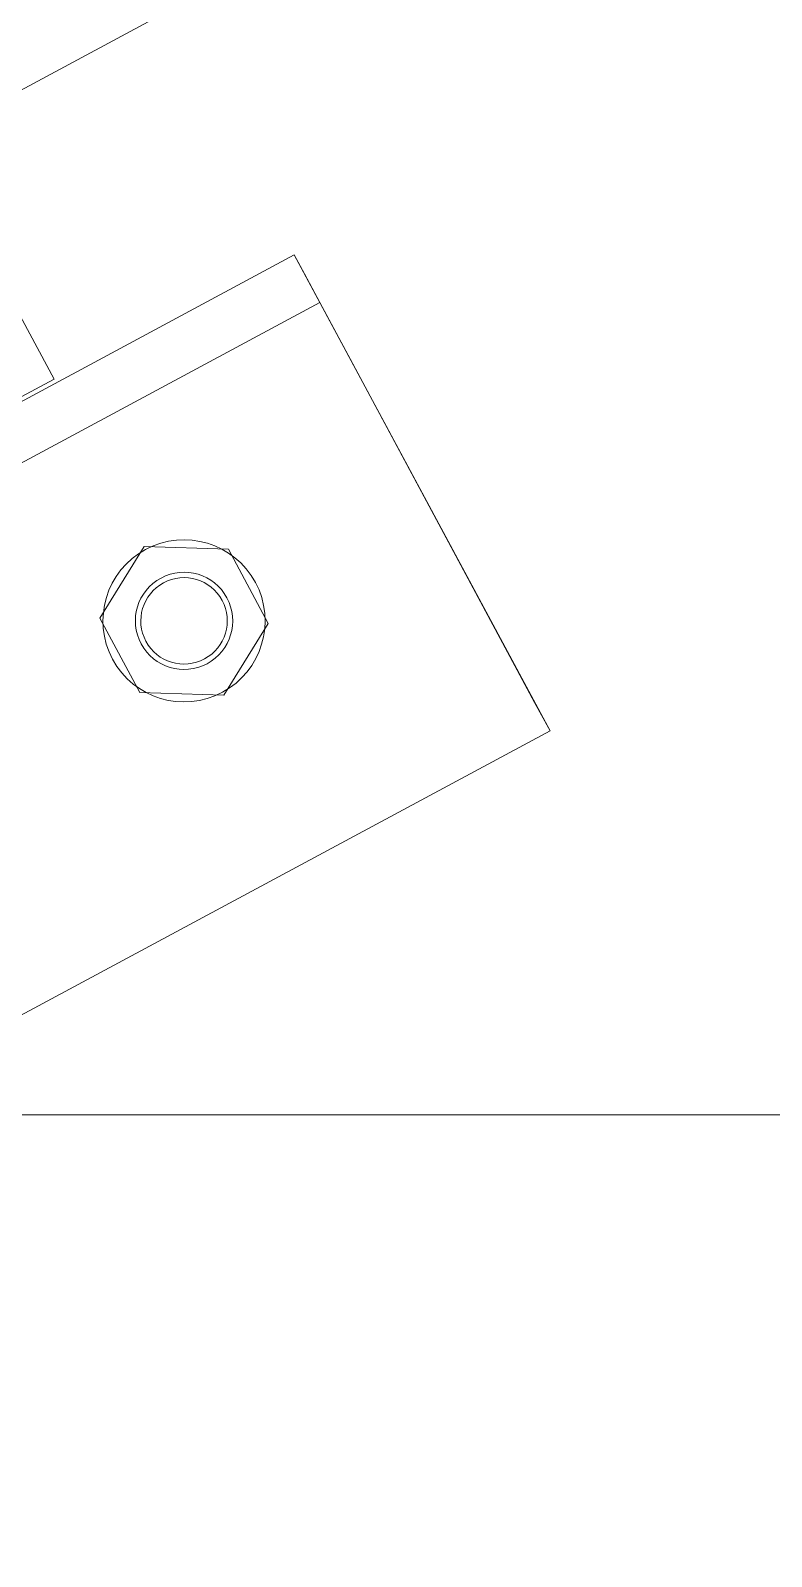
# Model space of a CAD drawing. Header units: millimetres. Extents: x -6949 to 305728, y -55091 to 76684.
# Drawn here: x 21888.3 to 22025.4, y 11304.1 to 11586.4 of the extents above; entities that cross this region are included whole.
import ezdxf

# ---------------------------------------------------------------- set-up
doc = ezdxf.new("R2010")
doc.units = ezdxf.units.MM
doc.layers.add('A-DETL', color=7, linetype='Continuous', lineweight=18, true_color=0x00a600)
doc.layers.add('S-FSTN', color=7, linetype='Continuous', lineweight=18)

msp = doc.modelspace()

# ---------------------------------------------------------------- linework, layer by layer
at = {"layer": 'A-DETL'}
msp.add_line((18750.0006, 9890.0003), (22500.0007, 11905.0003), dxfattribs=at)
at = {"layer": 'S-FSTN'}
for p, q in [((21892.6915, 11521.9117), (21845.3585, 11610.0003)), ((21892.6915, 11521.9117), (21845.3585, 11610.0003)), ((21892.6915, 11521.9117), (21845.3585, 11610.0003)), ((21892.6915, 11521.9117), (21845.3585, 11610.0003)), ((21937.1144, 11544.8734), (21672.8487, 11402.8747)), ((21672.8487, 11402.8747), (21937.1144, 11544.8734)), ((21937.1144, 11544.8734), (21984.4473, 11456.7849)), ((21937.1144, 11544.8734), (21939.0077, 11541.3499)), ((21941.8477, 11536.0646), (21939.0077, 11541.3499)), ((21939.0077, 11541.3499), (21941.8477, 11536.0646)), ((21941.8477, 11536.0646), (21677.582, 11394.0658)), ((21677.582, 11394.0658), (21941.8477, 11536.0646)), ((21947.5276, 11525.494), (21941.8477, 11536.0646)), ((21941.8477, 11536.0646), (21947.5276, 11525.494)), ((21947.5276, 11525.494), (21981.6073, 11462.0702)), ((21698.8966, 11417.7793), (21892.6915, 11521.9117)), ((21698.8966, 11417.7793), (21892.6915, 11521.9117)), ((21804.6029, 11474.5788), (21892.6915, 11521.9117)), ((21804.6029, 11474.5788), (21892.6915, 11521.9117)), ((21909.3574, 11490.8957), (21901.1538, 11477.6386)), ((21909.3574, 11490.8957), (21901.1538, 11477.6386)), ((21924.9401, 11490.4198), (21909.3574, 11490.8957)), ((21924.9401, 11490.4198), (21909.3574, 11490.8957)), ((21932.3193, 11476.6868), (21924.9401, 11490.4198)), ((21932.3193, 11476.6868), (21924.9401, 11490.4198)), ((21901.1538, 11477.6386), (21908.533, 11463.9056)), ((21901.1538, 11477.6386), (21908.533, 11463.9056)), ((21924.1158, 11463.4297), (21932.3193, 11476.6868)), ((21924.1158, 11463.4297), (21932.3193, 11476.6868)), ((21908.533, 11463.9056), (21924.1158, 11463.4297)), ((21908.533, 11463.9056), (21924.1158, 11463.4297)), ((21984.4473, 11456.7849), (21981.6073, 11462.0702)), ((21981.6073, 11462.0702), (21984.4473, 11456.7849)), ((21984.4473, 11456.7849), (21720.1816, 11314.7861)), ((21720.1816, 11314.7861), (21984.4473, 11456.7849)), ((21720.1816, 11314.7861), (21984.4473, 11456.7849)), ((21852.3145, 11385.7855), (22271.5007, 11385.7855))]:
    msp.add_line(p, q, dxfattribs=at)
for radius, start, end in [(15, 28.250619, 208.250619), (15, 28.250619, 208.250619), (9.001, 28.250619, 208.250619), (9.001, 28.250619, 208.250619), (9.001, 28.250619, 208.250619), (15, 208.250619, 28.250619), (15, 208.250619, 28.250619), (8, 28.250619, 208.250619), (8, 28.250619, 208.250619), (9.001, 208.250619, 28.250619), (9.001, 208.250619, 28.250619), (9.001, 208.250619, 28.250619), (8, 208.250619, 28.250619), (8, 208.250619, 28.250619)]:
    msp.add_arc((21916.7366, 11477.1627), radius, start, end, dxfattribs=at)

doc.saveas('drawing.dxf')
